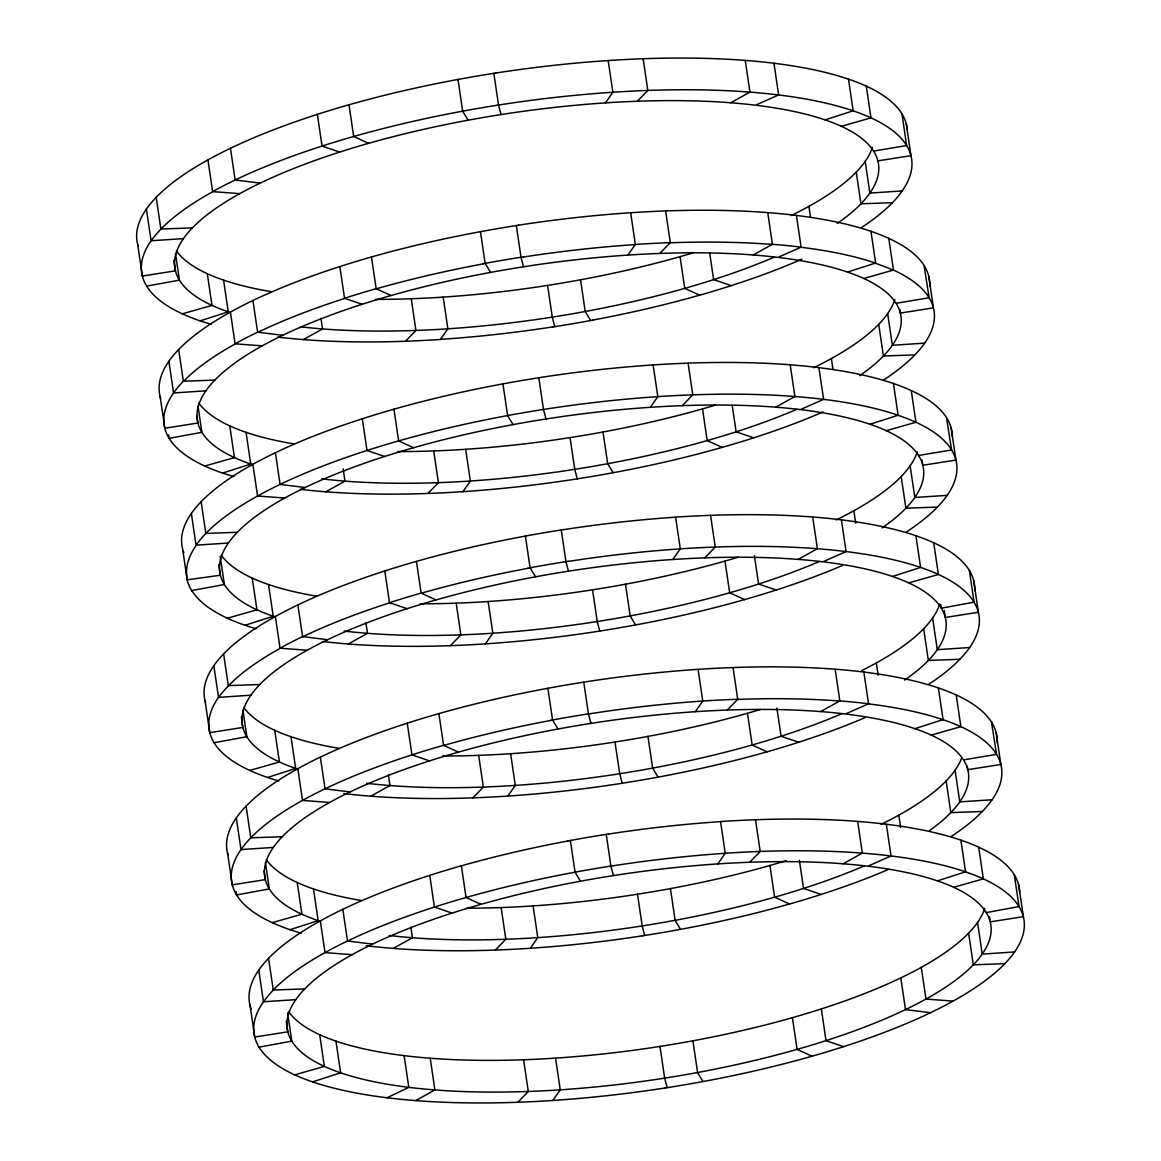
<?xml version="1.0" encoding="UTF-8"?>
<svg xmlns="http://www.w3.org/2000/svg" width="1161" height="1161" viewBox="0 0 1161 1161"><rect width="100%" height="100%" fill="white"/><g stroke="black" fill="none" stroke-linecap="round" stroke-linejoin="round"><path stroke-width="1.5" d="M605.432 102.879L612.863 92.241L608.175 60.532A388.63 113.618 -8.4 0 1 643.136 58.732A388.746 113.662 -8.4 0 1 745.26 60.401L747.089 60.546A387.048 113.168 -8.4 0 1 772.268 63.042L773.966 63.245A388.746 113.662 -8.4 0 1 848.386 79.108A388.63 113.618 -8.4 0 1 866.295 86.146A388.906 113.705 -8.4 0 1 901.575 113.227L901.952 113.836A387.426 113.27 -8.4 0 1 906.277 123.951L906.436 124.59A388.906 113.705 -8.4 0 1 907.176 129.248M300.351 489.332A387.048 113.168 -8.4 0 0 324.021 491.654L325.835 491.785A388.746 113.662 -8.4 0 0 427.959 493.454A388.63 113.618 -8.4 0 0 462.92 491.654L470.35 481.017L465.663 449.307M627.912 255.086L635.343 244.434L630.655 212.739A388.906 113.705 -8.4 0 0 518.517 225.19M322.816 641.525A387.048 113.168 -8.4 0 0 346.486 643.847L348.3 643.992A388.746 113.662 -8.4 0 0 450.439 645.661A388.63 113.618 -8.4 0 0 485.4 643.862L492.815 633.209L488.142 601.514M650.392 407.293L657.808 396.641L653.135 364.931A388.906 113.705 -8.4 0 0 540.997 377.398L538.806 377.746A387.426 113.27 -8.4 0 0 502.931 383.87L500.725 384.276A388.906 113.705 -8.4 0 0 393.956 409.18A388.63 113.618 -8.4 0 0 362.319 418.758L366.992 450.468L384.625 456.476M343.787 793.558A387.048 113.168 -8.4 0 0 368.966 796.054L370.78 796.199A388.746 113.662 -8.4 0 0 472.919 797.854A388.63 113.618 -8.4 0 0 507.865 796.069L515.295 785.417L510.608 753.707M672.858 559.486L680.288 548.848L675.6 517.138A388.63 113.618 -8.4 0 1 710.561 515.339A388.746 113.662 -8.4 0 1 812.685 517.008L814.514 517.153A387.048 113.168 -8.4 0 1 839.693 519.649L841.391 519.852A388.746 113.662 -8.4 0 1 915.913 535.729A388.63 113.618 -8.4 0 1 933.72 542.753A388.906 113.705 -8.4 0 1 969 569.848L969.377 570.443A387.426 113.27 -8.4 0 1 973.702 580.558L973.861 581.197A388.906 113.705 -8.4 0 1 974.674 590.673M366.252 945.751A387.048 113.168 -8.4 0 0 391.446 948.261L393.26 948.406A388.746 113.662 -8.4 0 0 495.384 950.061A388.63 113.618 -8.4 0 0 530.345 948.261L537.775 937.624L533.088 905.914M695.337 711.693L702.768 701.041L698.08 669.346A388.906 113.705 -8.4 0 0 585.942 681.797L583.751 682.146A387.426 113.27 -8.4 0 0 547.876 688.27L545.685 688.676A388.906 113.705 -8.4 0 0 438.902 713.594A388.63 113.618 -8.4 0 0 407.264 723.158L411.952 754.868L429.57 760.876M717.817 863.9L725.233 853.248L720.56 821.538A388.63 113.618 -8.4 0 1 755.521 819.739A388.746 113.662 -8.4 0 1 857.645 821.407L859.459 821.553A387.048 113.168 -8.4 0 1 884.638 824.049L886.336 824.252A388.746 113.662 -8.4 0 1 960.858 840.129A388.63 113.618 -8.4 0 1 978.679 847.167A388.906 113.705 -8.4 0 1 1013.959 874.262L1014.322 874.857A387.426 113.27 -8.4 0 1 1018.647 884.958L1018.807 885.611A388.906 113.705 -8.4 0 1 1019.677 892.664M277.871 337.125A387.048 113.168 -8.4 0 0 301.541 339.447L303.355 339.592A388.746 113.662 -8.4 0 0 405.479 341.247L415.914 330.45L411.241 298.74M637.389 101.239L647.823 90.442A388.746 113.662 -8.4 0 1 749.948 92.111L751.762 92.256A387.048 113.168 -8.4 0 1 776.941 94.752L778.639 94.955A388.746 113.662 -8.4 0 1 853.074 110.817A388.63 113.618 -8.4 0 1 870.982 117.856A388.906 113.705 -8.4 0 1 906.262 144.951L906.639 145.546A387.426 113.27 -8.4 0 1 910.95 155.661L911.109 156.3M427.959 493.454L438.394 482.657L433.721 450.947M659.854 253.446L670.303 242.649L665.616 210.939A388.63 113.618 -8.4 0 0 630.655 212.739M450.439 645.661L460.873 634.864L456.186 603.154M682.334 405.653L692.769 394.842A388.746 113.662 -8.4 0 1 794.893 396.511L796.722 396.656A387.048 113.168 -8.4 0 1 821.901 399.152L823.599 399.355A388.746 113.662 -8.4 0 1 898.019 415.217M472.904 797.868L483.353 787.056L478.666 755.347M704.814 557.846L715.249 547.049A388.746 113.662 -8.4 0 1 817.373 548.718L819.187 548.863A387.048 113.168 -8.4 0 1 844.381 551.359L846.064 551.562A388.746 113.662 -8.4 0 1 920.6 567.439A388.63 113.618 -8.4 0 1 938.407 574.463A388.906 113.705 -8.4 0 1 973.687 601.558L974.064 602.153A387.426 113.27 -8.4 0 1 978.375 612.268L978.534 612.906A388.906 113.705 -8.4 0 1 969.638 647.533A388.63 113.618 -8.4 0 1 959.857 659.288A388.746 113.662 -8.4 0 1 928.698 684.322M495.384 950.061L505.819 939.264L501.146 907.554M727.279 710.053L737.728 699.256L733.041 667.546A388.63 113.618 -8.4 0 0 698.08 669.346M480.959 904.332L466.054 897.497L461.381 865.787A388.63 113.618 -8.4 0 0 429.744 875.365A388.746 113.662 -8.4 0 0 342.829 909.31L341.378 910.006A387.048 113.168 -8.4 0 0 321.612 920.18L320.305 920.891A388.746 113.662 -8.4 0 0 268.568 958.318A388.63 113.618 -8.4 0 0 258.787 970.074L263.46 1001.783A388.906 113.705 -8.4 0 0 254.578 1036.41L254.723 1037.049A387.426 113.27 -8.4 0 0 259.048 1047.164L259.425 1047.773A388.906 113.705 -8.4 0 0 294.705 1074.854A388.63 113.618 -8.4 0 0 312.512 1081.878A388.746 113.662 -8.4 0 0 387.135 1097.769L388.732 1097.958A387.048 113.168 -8.4 0 0 413.911 1100.454L415.74 1100.599A388.746 113.662 -8.4 0 0 517.864 1102.268L528.299 1091.471L523.611 1059.761M749.759 862.26L760.194 851.448A388.746 113.662 -8.4 0 1 862.318 853.117L864.147 853.262A387.048 113.168 -8.4 0 1 889.326 855.759L891.024 855.962A388.746 113.662 -8.4 0 1 965.546 871.838L960.873 840.129M303.355 339.592L322.526 328.926A355.629 103.982 -8.4 0 0 550.43 317.403L552.273 317.127A355.629 103.982 -8.4 0 0 585.217 311.496L587.031 311.163A355.629 103.982 -8.4 0 0 774.227 257.147M230.226 312.483A355.629 103.982 -8.4 0 1 179.723 280.614L179.418 280.12A355.629 103.982 -8.4 0 1 175.442 270.832L175.311 270.295A355.629 103.982 -8.4 0 1 239.717 193.655L240.791 193.06A355.629 103.982 -8.4 0 1 258.99 183.699L260.195 183.119A355.629 103.982 -8.4 0 1 466.272 120.541L468.101 120.193A355.629 103.982 -8.4 0 1 501.03 114.576L502.873 114.286A355.629 103.982 -8.4 0 1 730.777 102.763L749.948 92.111L745.26 60.401M325.835 491.785L345.006 481.133A355.629 103.982 -8.4 0 0 572.91 469.61L574.753 469.32A355.629 103.982 -8.4 0 0 607.682 463.703L609.496 463.37A355.629 103.982 -8.4 0 0 796.707 409.354M252.706 464.69A355.629 103.982 -8.4 0 1 202.203 432.821L201.883 432.313A355.629 103.982 -8.4 0 1 197.921 423.025L197.791 422.502A355.629 103.982 -8.4 0 1 262.183 345.862L263.257 345.267A355.629 103.982 -8.4 0 1 281.47 335.892L282.674 335.311A355.629 103.982 -8.4 0 1 488.752 272.733L490.566 272.4A355.629 103.982 -8.4 0 1 523.509 266.783L525.352 266.493A355.629 103.982 -8.4 0 1 753.257 254.97L772.428 244.303L774.242 244.449A387.048 113.168 -8.4 0 1 799.421 246.945L801.119 247.162L796.431 215.453L794.748 215.249A387.048 113.168 -8.4 0 0 769.554 212.739L767.74 212.594A388.746 113.662 -8.4 0 0 665.616 210.939M348.3 643.992L367.471 633.325A355.629 103.982 -8.4 0 0 595.39 621.817L597.218 621.527A355.629 103.982 -8.4 0 0 630.162 615.91L631.976 615.562A355.629 103.982 -8.4 0 0 819.173 561.561M275.186 616.897A355.629 103.982 -8.4 0 1 224.683 585.013L224.363 584.52A355.629 103.982 -8.4 0 1 220.401 575.232L220.271 574.695A355.629 103.982 -8.4 0 1 284.663 498.054L285.737 497.474A355.629 103.982 -8.4 0 1 303.95 488.099L305.14 487.518A355.629 103.982 -8.4 0 1 511.232 424.941L513.046 424.607A355.629 103.982 -8.4 0 1 545.989 418.976L547.818 418.7A355.629 103.982 -8.4 0 1 775.737 407.177L794.893 396.511L790.22 364.801A388.746 113.662 -8.4 0 0 688.081 363.146A388.63 113.618 -8.4 0 0 653.135 364.931M370.78 796.199L389.951 785.533A355.629 103.982 -8.4 0 0 617.855 774.01L619.698 773.734A355.629 103.982 -8.4 0 0 652.642 768.103L654.456 767.769A355.629 103.982 -8.4 0 0 841.652 713.754M297.651 769.09A355.629 103.982 -8.4 0 1 247.148 737.22L246.843 736.727A355.629 103.982 -8.4 0 1 242.867 727.439L242.736 726.902A355.629 103.982 -8.4 0 1 307.143 650.262L308.216 649.667A355.629 103.982 -8.4 0 1 326.415 640.306L327.62 639.726A355.629 103.982 -8.4 0 1 533.697 577.148L535.526 576.799A355.629 103.982 -8.4 0 1 568.455 571.183L570.298 570.893A355.629 103.982 -8.4 0 1 798.202 559.384L817.373 548.718L812.7 517.008M393.26 948.406L412.431 937.74A355.629 103.982 -8.4 0 0 640.335 926.217L642.178 925.927A355.629 103.982 -8.4 0 0 675.107 920.31L676.936 919.976A355.629 103.982 -8.4 0 0 864.132 865.961M320.131 921.297A355.629 103.982 -8.4 0 1 269.628 889.428L269.308 888.92A355.629 103.982 -8.4 0 1 265.347 879.632L265.216 879.109A355.629 103.982 -8.4 0 1 329.608 802.469L330.682 801.874A355.629 103.982 -8.4 0 1 348.895 792.499L350.1 791.918A355.629 103.982 -8.4 0 1 556.177 729.34L557.991 729.006A355.629 103.982 -8.4 0 1 590.934 723.39L592.778 723.1A355.629 103.982 -8.4 0 1 820.682 711.577L839.853 700.91L841.667 701.055A387.048 113.168 -8.4 0 1 866.846 703.551L868.544 703.769L863.857 672.059L862.173 671.856A387.048 113.168 -8.4 0 0 836.979 669.346L835.165 669.215A388.746 113.662 -8.4 0 0 733.041 667.546M415.74 1100.599L434.896 1089.932A355.629 103.982 -8.4 0 0 662.815 1078.424L664.643 1078.134A355.629 103.982 -8.4 0 0 697.587 1072.517L699.401 1072.169A355.629 103.982 -8.4 0 0 905.493 1009.591L906.683 1009.011A355.629 103.982 -8.4 0 0 924.896 999.65L925.97 999.055A355.629 103.982 -8.4 0 0 990.362 922.414L989.462 916.595M288.755 1011.899A355.629 103.982 -8.4 0 0 404.115 1055.639L405.523 1055.813A355.629 103.982 -8.4 0 0 428.714 1058.106L430.223 1058.237L434.896 1089.932L433.401 1089.816A355.629 103.982 -8.4 0 1 410.196 1087.523L408.803 1087.349A355.629 103.982 -8.4 0 1 292.108 1041.62L291.788 1041.127A355.629 103.982 -8.4 0 1 287.826 1031.839L287.696 1031.316A355.629 103.982 -8.4 0 1 352.088 954.676L353.162 954.081A355.629 103.982 -8.4 0 1 371.375 944.706L372.565 944.125A355.629 103.982 -8.4 0 1 578.657 881.547L580.471 881.214A355.629 103.982 -8.4 0 1 613.414 875.583L615.243 875.307A355.629 103.982 -8.4 0 1 843.162 863.784L862.333 853.117L857.645 821.407M207.935 159.884L209.241 159.173A387.048 113.168 -8.4 0 1 229.007 149L230.459 148.289L235.146 179.999L233.68 180.71A387.048 113.168 -8.4 0 0 213.914 190.883L212.623 191.594L207.935 159.884A388.746 113.662 -8.4 0 0 156.198 197.312A388.63 113.618 -8.4 0 0 146.402 209.053A388.906 113.705 -8.4 0 0 137.506 243.679M230.415 312.091L231.707 311.366A387.048 113.168 -8.4 0 1 251.473 301.192L252.938 300.496L257.611 332.206L256.16 332.902A387.048 113.168 -8.4 0 0 236.394 343.075L235.088 343.801L230.415 312.091A388.746 113.662 -8.4 0 0 178.663 349.519A388.63 113.618 -8.4 0 0 168.882 361.26A388.906 113.705 -8.4 0 0 159.986 395.886L160.145 396.525A387.426 113.27 -8.4 0 0 160.624 398.252M192 591.152L191.623 590.557A387.426 113.27 -8.4 0 1 187.298 580.442L182.466 548.094A388.906 113.705 -8.4 0 1 191.362 513.467A388.63 113.618 -8.4 0 1 201.143 501.712A388.746 113.662 -8.4 0 1 252.895 464.284L254.186 463.573A387.048 113.168 -8.4 0 1 273.952 453.4L275.404 452.703L280.091 484.413L278.64 485.109A387.048 113.168 -8.4 0 0 258.874 495.283L257.568 495.994A388.746 113.662 -8.4 0 0 205.831 533.421A388.63 113.618 -8.4 0 0 196.078 545.278M872.361 147.389A355.629 103.982 -8.4 0 1 808.912 206.324L807.838 206.919A355.629 103.982 -8.4 0 1 791.221 215.525M205.584 702.652A387.426 113.27 -8.4 0 1 205.091 700.939L204.931 700.286A388.906 113.705 -8.4 0 1 213.842 665.659A388.63 113.618 -8.4 0 1 223.609 653.919A388.746 113.662 -8.4 0 1 275.36 616.491L276.666 615.78A387.048 113.168 -8.4 0 1 296.432 605.607L297.884 604.896A388.746 113.662 -8.4 0 1 384.799 570.965A388.63 113.618 -8.4 0 1 416.422 561.387A388.906 113.705 -8.4 0 1 523.205 536.469L525.411 536.063A387.426 113.27 -8.4 0 1 561.271 529.938L563.506 529.59M275.36 616.491L280.048 648.201L281.339 647.49A387.048 113.168 -8.4 0 1 301.105 637.316L302.571 636.605L327.62 639.726M894.826 299.596A355.629 103.982 -8.4 0 1 831.392 358.531L830.318 359.126A355.629 103.982 -8.4 0 1 813.701 367.718M228.049 854.859A387.426 113.27 -8.4 0 1 227.571 853.132L227.411 852.493A388.906 113.705 -8.4 0 1 236.322 817.866A388.63 113.618 -8.4 0 1 246.088 806.126A388.746 113.662 -8.4 0 1 297.84 768.698L299.132 767.972A387.048 113.168 -8.4 0 1 318.898 757.799L320.363 757.103A388.746 113.662 -8.4 0 1 407.192 723.201M917.306 451.789A355.629 103.982 -8.4 0 1 853.857 510.738L852.784 511.333A355.629 103.982 -8.4 0 1 836.167 519.925M939.786 603.996A355.629 103.982 -8.4 0 1 876.337 662.946L875.263 663.526A355.629 103.982 -8.4 0 1 861.796 670.579M961.439 758.496A355.629 103.982 -8.4 0 1 898.817 815.138L897.743 815.733A355.629 103.982 -8.4 0 1 881.126 824.325M984.731 908.395A355.629 103.982 -8.4 0 1 921.283 967.345L920.209 967.94A355.629 103.982 -8.4 0 1 902.01 977.301L900.805 977.881A355.629 103.982 -8.4 0 1 694.728 1040.459L692.899 1040.807A355.629 103.982 -8.4 0 1 659.97 1046.424L658.127 1046.714A355.629 103.982 -8.4 0 1 430.223 1058.237M1018.647 884.958L1023.494 917.321A388.906 113.705 -8.4 0 1 1014.583 951.947A388.63 113.618 -8.4 0 1 1004.816 963.688A388.746 113.662 -8.4 0 1 953.065 1001.116L951.759 1001.827A387.048 113.168 -8.4 0 1 931.993 1012L930.542 1012.711L905.493 1009.591L900.805 977.881M350.1 791.918L325.036 788.812L323.585 789.509A387.048 113.168 -8.4 0 0 303.819 799.682L302.513 800.408A388.746 113.662 -8.4 0 0 250.776 837.836A388.63 113.618 -8.4 0 0 240.995 849.576L236.307 817.866M730.777 102.763L732.286 102.894A355.629 103.982 -8.4 0 1 755.477 105.187L778.639 94.955L773.966 63.245M753.257 254.97L754.752 255.086A355.629 103.982 -8.4 0 1 777.957 257.394L801.119 247.162M775.737 407.177L777.231 407.293A355.629 103.982 -8.4 0 1 800.437 409.601L823.599 399.355L818.911 367.645L817.213 367.442A387.048 113.168 -8.4 0 0 792.034 364.946L790.22 364.801M798.202 559.384L799.711 559.5A355.629 103.982 -8.4 0 1 822.902 561.793L846.064 551.562L841.391 519.852M820.682 711.577L822.177 711.693A355.629 103.982 -8.4 0 1 845.382 714L868.544 703.769M843.162 863.784L844.657 863.9A355.629 103.982 -8.4 0 1 867.862 866.208L891.024 855.962L886.336 824.252M387.034 1097.755L408.803 1087.349L404.115 1055.639M146.402 209.053L151.09 240.762A388.906 113.705 -8.4 0 0 142.193 275.404L142.353 276.042A387.426 113.27 -8.4 0 0 146.678 286.143L147.055 286.752A388.906 113.705 -8.4 0 0 182.335 313.833A388.63 113.618 -8.4 0 0 200.127 320.871L228.253 311.83L223.58 280.12M825.05 119.873L853.175 110.817L848.488 79.122M847.53 272.066L875.655 263.025L870.968 231.315A388.746 113.662 -8.4 0 0 796.431 215.453M252.256 578.091L256.929 609.801L227.28 618.247A388.63 113.618 -8.4 0 0 245.087 625.271L273.212 616.23L268.525 584.52M869.995 424.273L898.121 415.232L893.448 383.522A388.746 113.662 -8.4 0 0 818.81 367.645M213.827 665.659L218.515 697.369A388.906 113.705 -8.4 0 0 209.619 732.01L209.778 732.649A387.426 113.27 -8.4 0 0 214.103 742.75L214.48 743.359A388.906 113.705 -8.4 0 0 249.76 770.44A388.63 113.618 -8.4 0 0 267.552 777.478L295.678 768.437L291.005 736.727M892.475 576.48L920.6 567.424L915.913 535.729M241.009 849.591A388.906 113.705 -8.4 0 0 232.098 884.218L232.258 884.842A387.426 113.27 -8.4 0 0 236.568 894.957L236.946 895.566A388.906 113.705 -8.4 0 0 272.24 922.647A388.63 113.618 -8.4 0 0 290.032 929.685L318.158 920.629L313.47 888.934M914.955 728.673L943.08 719.631L938.393 687.922A388.63 113.618 -8.4 0 1 956.2 694.96A388.906 113.705 -8.4 0 1 991.479 722.055M312.512 1081.878L340.637 1072.837L335.95 1041.127M937.42 880.88L965.546 871.838M182.321 313.833L211.984 305.401L207.297 273.691M841.319 126.302L870.982 117.856L866.295 86.146M168.882 361.26L173.569 392.969A388.906 113.705 -8.4 0 0 164.673 427.611L164.818 428.235A387.426 113.27 -8.4 0 0 169.143 438.35L169.521 438.96A388.906 113.705 -8.4 0 0 204.8 466.04L234.464 457.608L229.776 425.898M863.799 278.495L893.462 270.063A388.906 113.705 -8.4 0 1 928.742 297.158L929.105 297.753A387.426 113.27 -8.4 0 1 933.429 307.868L933.589 308.507A388.906 113.705 -8.4 0 1 924.678 343.134A388.63 113.618 -8.4 0 1 914.912 354.874A388.746 113.662 -8.4 0 1 883.739 379.923M886.278 430.702L915.927 422.256A388.906 113.705 -8.4 0 1 951.207 449.365L951.585 449.96A387.426 113.27 -8.4 0 1 955.909 460.061L956.069 460.714A388.906 113.705 -8.4 0 1 947.158 495.341A388.63 113.618 -8.4 0 1 937.391 507.081A388.746 113.662 -8.4 0 1 906.219 532.13M249.746 770.44L279.409 762.008L274.722 730.298M908.744 582.909L938.407 574.463L933.72 542.753M272.225 922.647L301.889 914.215L297.201 882.505M931.224 735.102L960.887 726.67A388.906 113.705 -8.4 0 1 996.167 753.765L996.53 754.36A387.426 113.27 -8.4 0 1 1000.855 764.475L1001.014 765.114A388.906 113.705 -8.4 0 1 992.104 799.74A388.63 113.618 -8.4 0 1 982.337 811.481A388.746 113.662 -8.4 0 1 951.164 836.53M294.705 1074.854L324.354 1066.408L319.681 1034.698M953.703 887.309L983.352 878.862A388.906 113.705 -8.4 0 1 1018.632 905.972L1019.01 906.567A387.426 113.27 -8.4 0 1 1023.334 916.668L990.231 921.878A355.629 103.982 -8.4 0 0 986.269 912.59L985.95 912.096A355.629 103.982 -8.4 0 0 869.255 866.367M496.081 72.983L493.846 73.332A387.426 113.27 -8.4 0 0 457.985 79.456L455.78 79.862A388.906 113.705 -8.4 0 0 349.011 104.78A388.63 113.618 -8.4 0 0 317.359 114.358L322.047 146.068L339.665 152.076M518.561 225.19L516.326 225.539A387.426 113.27 -8.4 0 0 480.451 231.663L478.259 232.069A388.906 113.705 -8.4 0 0 371.476 256.987A388.63 113.618 -8.4 0 0 339.839 266.551L344.527 298.261L362.145 304.269M482.932 263.779L485.138 263.373A387.426 113.27 -8.4 0 1 521.013 257.249L523.234 256.9M375.221 299.378A355.629 103.982 -8.4 0 0 545.757 285.693L547.586 285.417A355.629 103.982 -8.4 0 0 580.529 279.786L582.343 279.453A355.629 103.982 -8.4 0 0 693.073 252.851M552.549 326.996L554.769 326.647A387.426 113.27 -8.4 0 0 590.644 320.523L592.85 320.117M397.701 451.571A355.629 103.982 -8.4 0 0 568.222 437.9L570.066 437.61A355.629 103.982 -8.4 0 0 603.009 431.994L604.823 431.66A355.629 103.982 -8.4 0 0 715.553 405.058M462.963 491.654A388.906 113.705 -8.4 0 0 575.058 479.203L577.249 478.854A387.426 113.27 -8.4 0 0 613.124 472.73L615.315 472.324A388.906 113.705 -8.4 0 0 722.098 447.406A388.63 113.618 -8.4 0 0 753.736 437.842L736.118 431.819L732.214 405.407M527.892 568.179L530.084 567.773A387.426 113.27 -8.4 0 1 565.958 561.648L568.193 561.3M420.18 603.778A355.629 103.982 -8.4 0 0 590.702 590.107L592.545 589.817A355.629 103.982 -8.4 0 0 625.474 584.201L627.303 583.852A355.629 103.982 -8.4 0 0 738.033 557.251M485.4 643.862A388.906 113.705 -8.4 0 0 597.494 631.41L599.729 631.062A387.426 113.27 -8.4 0 0 635.589 624.937L637.795 624.531A388.906 113.705 -8.4 0 0 744.564 599.613A388.63 113.618 -8.4 0 0 776.216 590.035A388.746 113.662 -8.4 0 0 842.509 565.451M550.358 720.386L552.563 719.98A387.426 113.27 -8.4 0 1 588.438 713.855L590.659 713.507M442.646 755.985A355.629 103.982 -8.4 0 0 613.182 742.3L615.011 742.024A355.629 103.982 -8.4 0 0 647.954 736.393L649.768 736.059A355.629 103.982 -8.4 0 0 760.499 709.458M507.908 796.054A388.906 113.705 -8.4 0 0 620.003 783.602L622.194 783.254A387.426 113.27 -8.4 0 0 658.069 777.13L660.275 776.724A388.906 113.705 -8.4 0 0 767.044 751.82A388.63 113.618 -8.4 0 0 798.681 742.242L781.063 736.234L776.898 708.05M568.15 840.883L570.356 840.477A387.426 113.27 -8.4 0 1 606.231 834.353L608.451 834.004M466.809 908.178A355.629 103.982 -8.4 0 0 635.647 894.507L637.491 894.217A355.629 103.982 -8.4 0 0 670.434 888.6L672.248 888.267A355.629 103.982 -8.4 0 0 786.2 860.693M642.439 935.81L644.674 935.461A387.426 113.27 -8.4 0 0 680.549 929.337L682.741 928.931A388.906 113.705 -8.4 0 0 789.524 904.013A388.63 113.618 -8.4 0 0 821.161 894.449L803.543 888.441L799.378 860.243M664.919 1088.017L667.154 1087.668A387.426 113.27 -8.4 0 0 703.015 1081.544L705.22 1081.138A388.906 113.705 -8.4 0 0 811.989 1056.22A388.63 113.618 -8.4 0 0 843.641 1046.641L826.008 1040.633L821.335 1008.924M756.885 105.361A355.629 103.982 -8.4 0 1 873.58 151.075L906.639 145.546L901.952 113.836M146.678 286.143L179.418 280.12L175.514 253.693M779.35 257.568A355.629 103.982 -8.4 0 1 896.06 303.282L929.105 297.753L924.054 265.434A388.906 113.705 -8.4 0 0 888.775 238.368A388.63 113.618 -8.4 0 0 870.968 231.315M801.83 409.76A355.629 103.982 -8.4 0 1 918.525 455.489L951.585 449.96L946.52 417.641A388.906 113.705 -8.4 0 0 911.254 390.56A388.63 113.618 -8.4 0 0 893.448 383.522M191.623 590.557L224.363 584.52L220.198 556.337M214.103 742.75L246.843 736.727L242.939 710.3M846.775 714.175A355.629 103.982 -8.4 0 1 963.485 759.889L996.53 754.36L991.479 722.04M986.269 912.59L1019.01 906.567L1014.322 874.857M259.048 1047.164L291.788 1041.127L287.623 1012.943M873.885 151.583A355.629 103.982 -8.4 0 1 877.861 160.871L910.95 155.661L906.277 123.951M613.139 865.714L610.904 866.048A387.426 113.27 -8.4 0 0 575.043 872.172L572.837 872.593A388.906 113.705 -8.4 0 0 466.069 897.497A388.63 113.618 -8.4 0 0 434.417 907.075A388.746 113.662 -8.4 0 0 347.516 941.02L346.065 941.716A387.048 113.168 -8.4 0 0 326.299 951.889L324.993 952.6A388.746 113.662 -8.4 0 0 273.256 990.028L268.568 958.318M151.09 240.762L183.438 238.615M911.109 156.3A388.906 113.705 -8.4 0 1 902.213 190.926L869.865 193.074L865.192 161.364M205.918 390.822L173.569 392.969A388.63 113.618 -8.4 0 1 183.351 381.229L214.843 380.097M924.693 343.134L892.345 345.281L887.657 313.572M228.383 543.029L196.035 545.177L191.362 513.467M947.173 495.341L914.824 497.488L910.137 465.779M218.515 697.369L250.863 695.221M969.638 647.533L937.29 649.681L932.617 617.971M240.995 849.576L273.343 847.428M992.118 799.74L959.77 801.888L955.082 770.178M263.46 1001.783L295.808 999.636M1014.598 951.947L982.25 954.095L977.562 922.385M192.378 227.89L160.871 229.022L156.184 197.312M902.213 190.926A388.63 113.618 -8.4 0 1 892.432 202.682L860.925 203.814L856.252 172.104M914.912 354.874L883.405 356.006L878.717 324.296M237.323 532.289L205.816 533.421L201.143 501.712M937.391 507.081L905.885 508.213L901.197 476.503M259.803 684.497L228.296 685.629L223.609 653.919M959.857 659.288L928.35 660.42L923.677 628.711M282.283 836.704L250.776 837.836L246.088 806.126M982.337 811.481L950.83 812.613L946.157 780.903M273.241 990.028L304.748 988.896M1004.816 963.688L973.31 964.82L968.622 933.11M212.623 191.594L239.717 193.655M235.088 343.801L262.183 345.862M284.663 498.054L257.568 495.994L252.88 464.284M280.048 648.201L307.143 650.262M329.608 802.469L302.513 800.408L297.84 768.698M352.088 954.676L324.993 952.6L320.305 920.891M953.065 1001.116L925.97 999.055L921.283 967.345M260.195 183.119L235.146 179.999A388.746 113.662 -8.4 0 1 322.047 146.068A388.63 113.618 -8.4 0 1 353.684 136.49A388.906 113.705 -8.4 0 1 460.453 111.572L462.659 111.166A387.426 113.27 -8.4 0 1 498.533 105.041L500.768 104.693A388.906 113.705 -8.4 0 1 612.819 92.241M257.611 332.206L282.674 335.311M280.091 484.413L305.14 487.518M372.565 944.125L347.516 941.02L342.829 909.31M801.83 259.193A388.746 113.662 -8.4 0 1 731.256 285.635L713.638 279.627L709.734 253.2M776.216 590.035L758.583 584.027L754.418 555.843M384.784 570.965L389.472 602.675L407.09 608.683M452.05 913.083L434.417 907.075L429.744 875.365M368.588 143.325L353.684 136.49L348.997 104.78M344.527 298.261A388.63 113.618 -8.4 0 1 376.164 288.697L391.054 295.533M722.098 447.406L707.194 440.57L702.521 408.861M413.534 447.725L398.629 440.89A388.63 113.618 -8.4 0 0 366.992 450.468A388.746 113.662 -8.4 0 0 280.019 484.442M744.578 599.613L729.674 592.778L724.986 561.068M389.472 602.675A388.63 113.618 -8.4 0 1 421.109 593.097L436.014 599.932M767.044 751.82L752.154 744.985L747.466 713.275M411.952 754.868A388.63 113.618 -8.4 0 1 443.589 745.304L458.479 752.139M789.524 904.013L774.619 897.177L769.946 865.467M812.003 1056.22L797.099 1049.384L792.412 1017.675M590.644 320.523L585.217 311.496L580.529 279.786M468.101 120.193L462.659 111.166L457.985 79.456M613.124 472.73L607.682 463.703L603.009 431.994M490.566 272.4L485.138 263.373L480.451 231.663M635.589 624.937L630.162 615.91L625.474 584.201M513.046 424.607L507.618 415.565L502.931 383.87M658.069 777.13L652.642 768.103L647.954 736.393M535.526 576.799L530.084 567.773L525.411 536.063M680.549 929.337L675.107 920.31L670.434 888.6M557.991 729.006L552.563 719.98L547.876 688.27M703.015 1081.544L697.587 1072.517L692.899 1040.807M580.471 881.214L575.043 872.172L570.356 840.477M501.03 114.576L498.533 105.041L493.846 73.332M554.769 326.647L552.273 317.127L547.586 285.417M523.509 266.783L521.013 257.249L516.326 225.539M577.249 478.854L574.753 469.32L570.066 437.61M545.989 418.976L543.479 409.441L538.806 377.746M599.729 631.062L597.218 621.527L592.545 589.817M568.455 571.183L565.958 561.648L561.271 529.938M622.194 783.254L619.698 773.734L615.011 742.024M590.934 723.39L588.438 713.855L583.751 682.146M644.674 935.461L642.178 925.927L637.491 894.217M613.414 875.583L610.904 866.048L606.231 834.353M667.154 1087.668L664.643 1078.134L659.97 1046.424M924.432 266.043A387.426 113.27 -8.4 0 1 928.742 276.158L928.902 276.797A388.906 113.705 -8.4 0 1 929.729 286.274M946.897 418.25A387.426 113.27 -8.4 0 1 951.222 428.351L951.381 429.004A388.906 113.705 -8.4 0 1 952.252 436.057M877.861 160.871L877.992 161.394A355.629 103.982 -8.4 0 1 837.212 223.492M991.857 722.65A387.426 113.27 -8.4 0 1 996.167 732.765L996.327 733.404A388.906 113.705 -8.4 0 1 997.154 742.88M187.139 579.803L220.401 575.232L218.834 564.667M249.891 1004.7L250.05 1005.339A387.426 113.27 -8.4 0 0 251.327 1009.33M928.742 276.158L933.429 307.868L900.341 313.078A355.629 103.982 -8.4 0 0 896.365 303.79M951.222 428.351L955.909 460.061L922.806 465.271A355.629 103.982 -8.4 0 0 918.844 455.983M973.702 580.558L978.375 612.268L945.286 617.478A355.629 103.982 -8.4 0 0 941.324 608.19L941.005 607.682A355.629 103.982 -8.4 0 0 824.31 561.968M996.182 732.765L1000.855 764.475L967.766 769.685A355.629 103.982 -8.4 0 0 963.79 760.397M969.377 570.443L974.064 602.153L941.324 608.19L940.802 604.663M899.819 309.552L900.472 313.601A355.629 103.982 -8.4 0 1 859.677 375.7M922.037 459.988L922.937 465.808A355.629 103.982 -8.4 0 1 882.157 527.892M944.241 610.425L945.417 618A355.629 103.982 -8.4 0 1 904.637 680.099M967.244 766.158L967.897 770.207A355.629 103.982 -8.4 0 1 929.395 830.695M888.775 238.353L893.462 270.063M911.254 390.56L915.927 422.256A388.63 113.618 -8.4 0 0 898.164 415.333M956.2 694.96L960.887 726.67A388.63 113.618 -8.4 0 0 943.124 719.747A388.746 113.662 -8.4 0 0 868.602 703.9M978.679 847.167L983.352 878.862A388.63 113.618 -8.4 0 0 965.604 871.94M808.912 206.324L810.465 216.904M831.392 358.531L832.945 369.096M853.857 510.738L855.686 523.074M876.337 662.946L878.151 675.267M898.817 815.138L900.631 827.474M767.74 212.594L772.428 244.303M835.165 669.215L839.853 700.91M680.041 256.668L684.729 288.378L699.619 295.213A388.63 113.618 -8.4 0 0 731.256 285.635M643.136 58.732L647.823 90.442A388.63 113.618 -8.4 0 0 612.863 92.241M688.096 363.132L692.769 394.842A388.63 113.618 -8.4 0 0 657.808 396.641M710.561 515.339L715.249 547.049A388.63 113.618 -8.4 0 0 680.288 548.848A388.906 113.705 -8.4 0 0 568.251 561.431M755.521 819.739L760.194 851.448A388.63 113.618 -8.4 0 0 725.233 853.248M443.183 297.1L447.87 328.81L440.44 339.462A388.63 113.618 -8.4 0 1 405.479 341.261M555.568 1058.121L560.241 1089.816L552.825 1100.468A388.63 113.618 -8.4 0 1 517.864 1102.268M371.476 256.987L376.164 288.697M393.956 409.18L398.629 440.89A388.906 113.705 -8.4 0 1 505.412 415.986L507.618 415.565A387.426 113.27 -8.4 0 1 543.479 409.441L545.714 409.107A388.906 113.705 -8.4 0 1 657.765 396.656M416.422 561.387L421.109 593.097M438.902 713.594L443.589 745.304M320.958 318.361L322.526 328.926L321.031 328.81A355.629 103.982 -8.4 0 1 300.641 326.836M343.177 468.797L345.006 481.133L343.496 481.017A355.629 103.982 -8.4 0 1 321.699 478.869M365.918 622.76L367.471 633.325L365.976 633.209A355.629 103.982 -8.4 0 1 344.178 631.076M388.384 774.967L389.951 785.533L388.456 785.417A355.629 103.982 -8.4 0 1 366.658 783.283M410.863 927.16L412.431 937.74L410.921 937.624A355.629 103.982 -8.4 0 1 389.138 935.476M297.884 604.896L302.571 636.605M320.363 757.103L325.036 788.812M246.045 432.327L250.732 464.023L222.607 473.078A388.63 113.618 -8.4 0 1 204.8 466.04M197.994 405.9L201.883 432.313L169.143 438.35L168.635 434.824M265.419 862.507L269.308 888.92L236.568 894.957L236.06 891.43M173.889 260.253L175.442 270.832L142.353 276.042L137.666 244.332A387.426 113.27 -8.4 0 0 138.159 246.045M196.877 415.986L197.921 423.025L164.818 428.235L160.145 396.525M241.314 716.859L242.867 727.439L209.778 732.649L205.091 700.939M264.04 870.823L265.347 879.632L232.258 884.842L227.571 853.132M286.259 1021.274L287.826 1031.839L254.723 1037.049L250.05 1005.339M178.663 349.519L183.351 381.229M613.385 865.743A388.906 113.705 -8.4 0 1 725.48 853.291M930.614 1012.668A388.746 113.662 -8.4 0 1 843.713 1046.612M664.963 1088.002A388.906 113.705 -8.4 0 1 552.868 1100.454M263.503 1001.885A388.63 113.618 -8.4 0 1 273.285 990.144M249.891 1004.7A388.906 113.705 -8.4 0 1 258.787 970.074M461.193 865.888A388.906 113.705 -8.4 0 1 567.961 840.97M608.219 834.106A388.906 113.705 -8.4 0 1 720.328 821.654M737.728 699.256A388.63 113.618 -8.4 0 0 702.768 701.041A388.906 113.705 -8.4 0 0 590.717 713.638M361.448 900.53A355.629 103.982 -8.4 0 1 266.29 859.691M887.541 869.807A388.746 113.662 -8.4 0 1 821.233 894.405M737.874 699.386A388.746 113.662 -8.4 0 1 839.998 701.055M863.755 672.045A388.746 113.662 -8.4 0 1 938.291 687.922M642.483 935.81A388.906 113.705 -8.4 0 1 530.388 948.261M443.691 745.42A388.906 113.705 -8.4 0 1 550.459 720.517M324.964 788.856A388.746 113.662 -8.4 0 1 411.879 754.911M301.192 933.183A388.746 113.662 -8.4 0 1 290.032 929.685M278.814 780.99A388.746 113.662 -8.4 0 1 267.669 777.493M280.193 648.331A388.746 113.662 -8.4 0 0 228.456 685.774A388.63 113.618 -8.4 0 0 218.558 697.485M302.644 636.779A388.746 113.662 -8.4 0 1 389.559 602.849M338.968 748.323A355.629 103.982 -8.4 0 1 243.81 707.499M316.503 596.13A355.629 103.982 -8.4 0 1 221.33 555.292M563.753 529.634A388.906 113.705 -8.4 0 1 675.847 517.167M421.211 593.227A388.906 113.705 -8.4 0 1 527.979 568.309M256.247 628.783A388.746 113.662 -8.4 0 1 245.087 625.271M227.527 618.262A388.906 113.705 -8.4 0 1 192.247 591.181M187.385 579.832A388.906 113.705 -8.4 0 1 196.296 545.206M275.331 452.732A388.746 113.662 -8.4 0 1 362.247 418.802M865.061 717.614A388.746 113.662 -8.4 0 1 798.753 742.198M183.902 552.723A387.426 113.27 -8.4 0 1 183.104 550.445M294.023 443.923A355.629 103.982 -8.4 0 1 198.865 403.085M233.869 476.59A388.746 113.662 -8.4 0 1 222.709 473.078M183.511 381.359A388.746 113.662 -8.4 0 1 235.248 343.932M257.698 332.38A388.746 113.662 -8.4 0 1 344.599 298.45M252.851 300.539A388.746 113.662 -8.4 0 1 339.767 266.595M271.543 291.716A355.629 103.982 -8.4 0 1 176.385 250.892M376.266 288.813A388.906 113.705 -8.4 0 1 483.034 263.91M523.292 257.031A388.906 113.705 -8.4 0 1 635.386 244.579M822.96 411.966A388.746 113.662 -8.4 0 1 753.808 437.799M670.448 242.78A388.746 113.662 -8.4 0 1 772.573 244.449M801.177 247.293A388.746 113.662 -8.4 0 1 875.699 263.155M635.343 244.434A388.63 113.618 -8.4 0 1 670.303 242.649M875.438 263.271A388.63 113.618 -8.4 0 1 893.244 270.295M151.133 240.878A388.63 113.618 -8.4 0 1 160.915 229.123A388.746 113.662 -8.4 0 1 212.681 191.725M230.386 148.332A388.746 113.662 -8.4 0 1 317.287 114.388M211.287 324.383A388.746 113.662 -8.4 0 1 200.142 320.871M892.432 202.682A388.746 113.662 -8.4 0 1 861.273 227.716M496.037 72.998A388.906 113.705 -8.4 0 1 608.132 60.546M699.807 295.112A388.906 113.705 -8.4 0 1 593.039 320.03M552.781 326.894A388.906 113.705 -8.4 0 1 440.672 339.346"/></g></svg>
